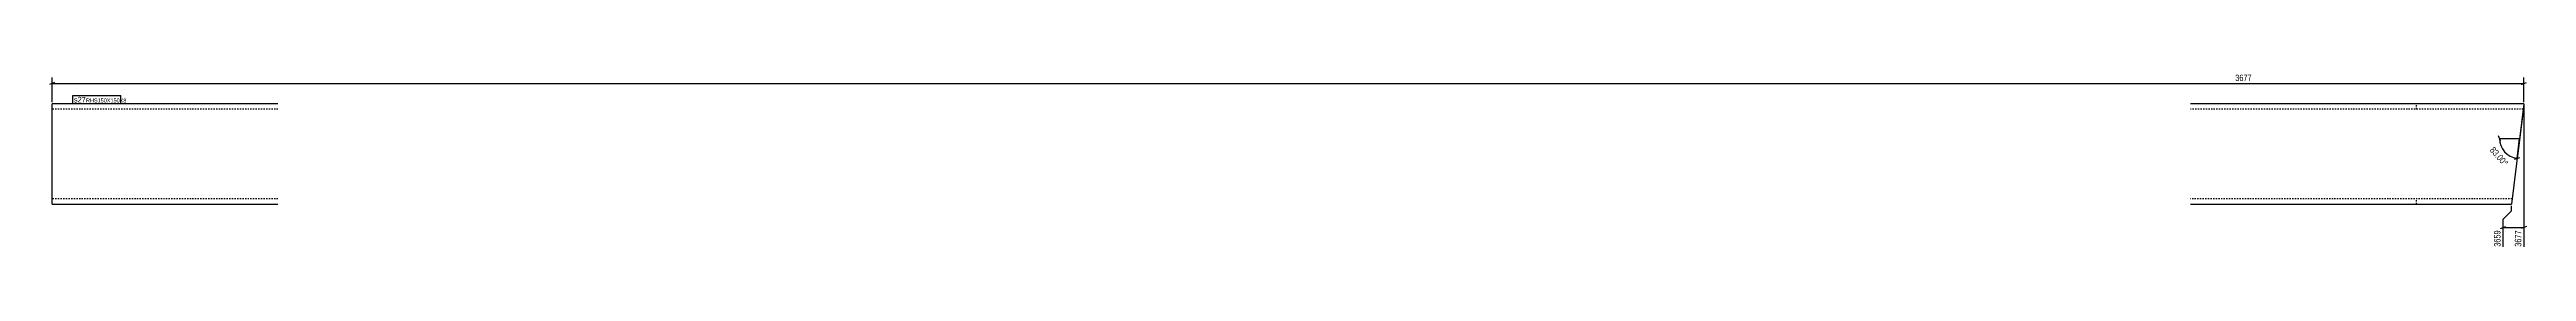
# Model space of a CAD drawing. Header units: millimetres. Extents: x 8 to 13349, y 5 to 267.
# Drawn here: x 8 to 3692, y 5 to 267 of the extents above; entities that cross this region are included whole.
import ezdxf

# ---------------------------------------------------------------- set-up
doc = ezdxf.new("R2010")
doc.units = ezdxf.units.MM
doc.linetypes.add('DXK_LINE_DOT2', pattern=[3.9198, 1.9599, -1.9599])
for name, color, linetype in [('MÅLSÆTNING', 7, 'Continuous'), ('STÅL', 7, 'Continuous'), ('TEKST', 7, 'Continuous')]:
    doc.layers.add(name, color=color, linetype=linetype)
doc.styles.add('Arial Narrow', font='ARIALN.TTF', dxfattribs={"height": 0.2})

msp = doc.modelspace()

# ---------------------------------------------------------------- linework, layer by layer
at = {"layer": 'MÅLSÆTNING', "color": 7, "linetype": 'Continuous'}
for p, q in [((11.3, 223.4), (11.3, 259.8)), ((3688.2, 223.4), (3688.2, 259.8)), ((15, 252.4), (7.5, 249.4)), ((11.3, 250.9), (3688.2, 250.9)), ((3684.4, 249.4), (3691.9, 252.4)), ((3687.9, 218.4), (3678.2, 139.3)), ((3688.2, 218.4), (3688.2, 7.5)), ((3653.3, 165.4), (3650.3, 172.9)), ((3651.8, 169.1), (3681.8, 169.1)), ((3678.2, 139.3), (3681.8, 169.1)), ((3674.2, 138.3), (3682.1, 140.4)), ((3653.5, 34.6), (3661, 37.6)), ((3657.3, 48.6), (3669.8, 61.1)), ((3657.3, 7.5), (3657.3, 48.6)), ((3669.8, 61.1), (3669.8, 68.4)), ((3691.9, 37.6), (3684.4, 34.6)), ((3657.3, 36.1), (3688.2, 36.1))]:
    msp.add_line(p, q, dxfattribs=at)
msp.add_arc((3681.8, 169.1), 30, 180, 263, dxfattribs=at)
at = {"layer": 'STÅL', "color": 2, "linetype": 'Continuous'}
for p, q in [((347.3, 220.9), (11.3, 220.9)), ((11.3, 200.9), (11.3, 220.9)), ((11.3, 90.9), (11.3, 200.9)), ((3688.2, 220.9), (3192.3, 220.9)), ((3688.2, 220.9), (3669.8, 70.9)), ((11.3, 70.9), (11.3, 90.9)), ((11.3, 70.9), (347.3, 70.9)), ((3192.3, 70.9), (3669.8, 70.9))]:
    msp.add_line(p, q, dxfattribs=at)
at = {"layer": 'STÅL', "color": 7, "linetype": 'DXK_LINE_DOT2'}
for p, q in [((347.3, 212.9), (11.3, 212.9)), ((3687.2, 212.9), (3192.3, 212.9)), ((3528.3, 212.9), (3528.3, 220.9)), ((11.3, 79.8), (11.3, 90.9)), ((11.3, 78.9), (11.3, 79.8)), ((347.3, 78.9), (11.3, 78.9)), ((11.3, 72.4), (11.3, 78.9)), ((3670.7, 78.9), (3192.3, 78.9)), ((3528.3, 70.9), (3528.3, 78.9))]:
    msp.add_line(p, q, dxfattribs=at)

# ---------------------------------------------------------------- next in the draw order: wipeouts: each hides what was drawn before it
at = {"color": 0}
for points, layer in [([(3285.1, 252.8), (3285.1, 266.8), (3256.8, 266.8), (3256.8, 252.8)], 'MÅLSÆTNING'), ([(3658.3, 123.8), (3668.8, 133.1), (3644.4, 160.6), (3634, 151.3)], 'MÅLSÆTNING'), ([(59.2, 222.7), (59.2, 231.4), (43.8, 231.4), (43.8, 222.7)], 'TEKST')]:
    msp.add_wipeout(points, dxfattribs=at).dxf.layer = layer
at = {"color": 0, "linetype": 'Continuous'}
msp.add_wipeout([(3686.2, 33.9), (3672.2, 33.9), (3672.2, 5.5), (3686.2, 5.5)], dxfattribs=at).dxf.layer = 'MÅLSÆTNING'

# ---------------------------------------------------------------- next in the draw order: texts
at = {"layer": 'MÅLSÆTNING', "color": 3, "style": 'Arial Narrow'}
msp.add_text('3677', height=9.54, dxfattribs=at).set_placement((3258.8, 254.8))
msp.add_text('83.00°', height=9.54, rotation=-48.5009, dxfattribs=at).set_placement((3636.8, 151.1))
at = {"layer": 'MÅLSÆTNING', "color": 3, "linetype": 'Continuous', "style": 'Arial Narrow'}
msp.add_text('3677', height=9.54, rotation=90.0002, dxfattribs=at).set_placement((3684.2, 7.5))

# ---------------------------------------------------------------- next in the draw order: wipeouts: each hides what was drawn before it
at = {"color": 0, "linetype": 'Continuous'}
msp.add_wipeout([(3655.3, 33.9), (3641.3, 33.9), (3641.3, 5.5), (3655.3, 5.5)], dxfattribs=at).dxf.layer = 'MÅLSÆTNING'
at = {"color": 0}
msp.add_wipeout([(59.2, 222.7), (59.2, 231.4), (43.8, 231.4), (43.8, 222.7)], dxfattribs=at).dxf.layer = 'TEKST'

# ---------------------------------------------------------------- next in the draw order: linework, layer by layer
at = {"layer": 'TEKST', "color": 7, "linetype": 'Continuous'}
msp.add_line((42.3, 221.2), (42.3, 232.9), dxfattribs=at)

# ---------------------------------------------------------------- next in the draw order: texts
at = {"layer": 'MÅLSÆTNING', "color": 3, "linetype": 'Continuous', "style": 'Arial Narrow'}
msp.add_text('3659', height=9.54, rotation=90.0002, dxfattribs=at).set_placement((3653.3, 7.5))

# ---------------------------------------------------------------- next in the draw order: wipeouts: each hides what was drawn before it
at = {"color": 0}
msp.add_wipeout([(112.1, 222.7), (112.1, 228.9), (61.8, 228.9), (61.8, 222.7)], dxfattribs=at).dxf.layer = 'TEKST'

# ---------------------------------------------------------------- next in the draw order: wipeouts: each hides what was drawn before it
msp.add_wipeout([(112.1, 222.7), (112.1, 228.9), (61.8, 228.9), (61.8, 222.7)], dxfattribs=at).dxf.layer = 'TEKST'

# ---------------------------------------------------------------- next in the draw order: linework, layer by layer
at = {"layer": 'TEKST', "color": 7, "linetype": 'Continuous'}
for p, q in [((42.3, 232.9), (113.6, 232.9)), ((42.3, 221.2), (113.6, 221.2)), ((113.6, 221.2), (113.6, 232.9))]:
    msp.add_line(p, q, dxfattribs=at)

# ---------------------------------------------------------------- next in the draw order: texts
at = {"layer": 'TEKST', "color": 3, "style": 'Arial Narrow'}
for s, height, p in [('s27', 8.35, (43.8, 222.7)), ('RHS150X150X8', 5.965, (61.8, 222.7))]:
    msp.add_text(s, height=height, dxfattribs=at).set_placement(p)

doc.saveas('drawing.dxf')
